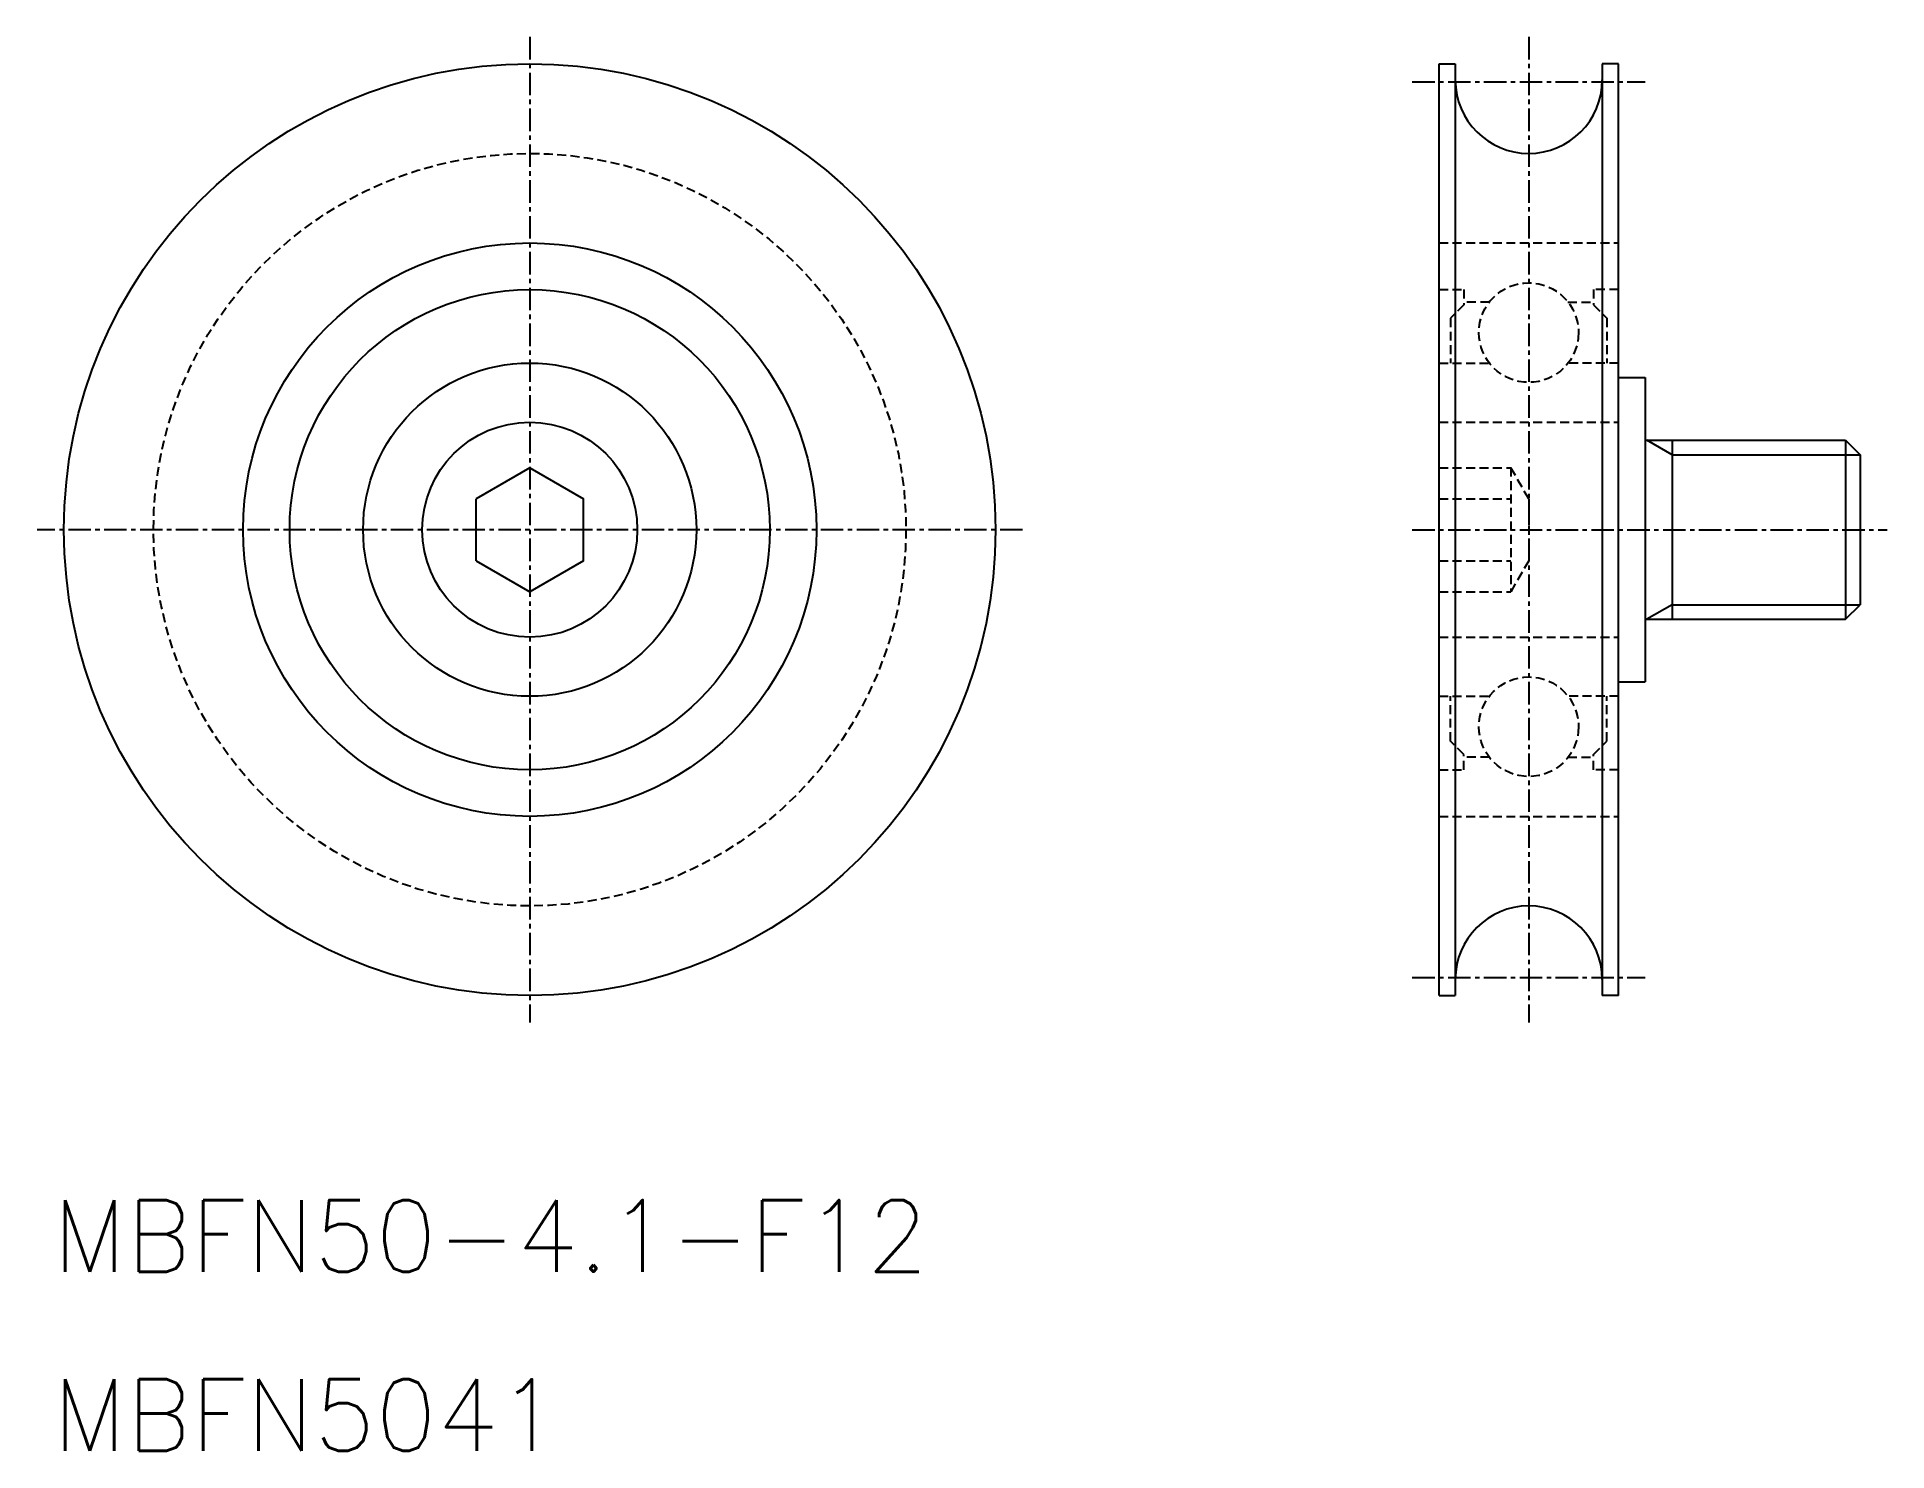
# Model space of a CAD drawing. Extents: x 2 to 105, y -4 to 75.
import ezdxf

# ---------------------------------------------------------------- set-up
doc = ezdxf.new("R2010")
doc.units = 0
doc.linetypes.add('CENTER', pattern=[2, 1.25, -0.25, 0.25, -0.25])
doc.linetypes.add('DASHED', pattern=[0.75, 0.5, -0.25])
doc.layers.get('0').update_dxf_attribs({"linetype": 'CONTINUOUS'})
doc.layers.add('CENTER', color=1, linetype='CENTER')
doc.styles.add('MISUMI', font='txt.shx')

msp = doc.modelspace()

# ---------------------------------------------------------------- linework, layer by layer
at = {"color": 7, "linetype": 'CONTINUOUS'}
for p, q in [((79.88, 73.67), (80.78, 73.67)), ((79.88, 21.67), (79.88, 73.67)), ((80.78, 73.67), (80.78, 21.67)), ((89.88, 73.67), (88.98, 73.67)), ((88.98, 73.67), (88.98, 21.67)), ((89.88, 21.67), (89.88, 73.67)), ((89.88, 56.17), (91.38, 56.17)), ((91.38, 56.17), (91.38, 39.17)), ((91.38, 52.67), (102.56, 52.67)), ((92.88, 52.67), (92.88, 42.67)), ((102.56, 52.67), (102.56, 42.67)), ((102.56, 52.67), (103.38, 51.85)), ((103.38, 51.85), (103.38, 43.48)), ((29.12, 51.13), (26.12, 49.39)), ((29.12, 51.13), (32.12, 49.39)), ((26.12, 45.94), (26.12, 49.39)), ((32.12, 45.94), (32.12, 49.39)), ((26.12, 45.94), (29.12, 44.21)), ((32.12, 45.94), (29.12, 44.21)), ((102.56, 42.67), (103.38, 43.48)), ((91.38, 42.67), (102.56, 42.67)), ((89.88, 39.17), (91.38, 39.17)), ((79.88, 21.67), (80.78, 21.67)), ((89.88, 21.67), (88.98, 21.67))]:
    msp.add_line(p, q, dxfattribs=at)
at = {"color": 3, "linetype": 'DASHED'}
for p, q in [((79.88, 63.67), (89.88, 63.67)), ((79.88, 61.07), (81.26, 61.07)), ((81.26, 61.07), (81.26, 60.22)), ((88.49, 61.07), (88.49, 60.22)), ((89.88, 61.07), (88.49, 61.07)), ((81.26, 60.22), (80.51, 59.47)), ((82.68, 60.37), (81.26, 60.37)), ((87.07, 60.37), (88.49, 60.37)), ((88.49, 60.22), (89.24, 59.47)), ((80.51, 59.47), (80.51, 56.97)), ((89.24, 59.47), (89.24, 56.97)), ((79.88, 56.97), (82.68, 56.97)), ((89.88, 56.97), (87.07, 56.97)), ((79.88, 53.67), (89.88, 53.67)), ((79.88, 51.13), (83.88, 51.13)), ((84.88, 49.39), (83.88, 51.13)), ((83.88, 51.13), (83.88, 44.21)), ((79.88, 49.39), (83.88, 49.39)), ((84.88, 49.39), (84.88, 45.94)), ((79.88, 45.94), (83.88, 45.94)), ((84.88, 45.94), (83.88, 44.21)), ((79.88, 44.21), (83.88, 44.21)), ((79.88, 41.67), (89.88, 41.67)), ((79.88, 38.37), (82.68, 38.37)), ((80.51, 35.87), (80.51, 38.37)), ((89.88, 38.37), (87.07, 38.37)), ((89.24, 35.87), (89.24, 38.37)), ((81.26, 35.12), (80.51, 35.87)), ((81.26, 34.27), (81.26, 35.12)), ((88.49, 35.12), (89.24, 35.87)), ((88.49, 34.27), (88.49, 35.12)), ((79.88, 34.27), (81.26, 34.27)), ((82.68, 34.97), (81.26, 34.97)), ((87.07, 34.97), (88.49, 34.97)), ((89.88, 34.27), (88.49, 34.27)), ((79.88, 31.67), (89.88, 31.67))]:
    msp.add_line(p, q, dxfattribs=at)
at = {"color": 3, "linetype": 'CONTINUOUS'}
for p, q in [((92.88, 51.85), (91.47, 52.67)), ((92.88, 51.85), (103.38, 51.85)), ((92.88, 43.48), (91.47, 42.67)), ((92.88, 43.48), (103.38, 43.48))]:
    msp.add_line(p, q, dxfattribs=at)
at = {"color": 7, "linetype": 'CONTINUOUS'}
for radius in [26, 16, 13.4, 9.3, 6]:
    msp.add_circle((29.12, 47.67), radius, dxfattribs=at)
at = {"color": 3, "linetype": 'DASHED'}
for centre, radius in [((29.12, 47.67), 21), ((84.88, 58.67), 2.78), ((84.88, 58.67), 2.78), ((84.88, 36.67), 2.78), ((84.88, 36.67), 2.78)]:
    msp.add_circle(centre, radius, dxfattribs=at)
at = {"color": 7, "linetype": 'CONTINUOUS'}
for centre, start, end in [((84.88, 72.77), 180, 0), ((84.88, 22.57), 0, 180)]:
    msp.add_arc(centre, 4.1, start, end, dxfattribs=at)
at = {"layer": 'CENTER', "color": 1, "linetype": 'CENTER'}
for p, q in [((29.12, 75.17), (29.12, 20.17)), ((84.88, 75.17), (84.88, 20.17)), ((78.38, 72.67), (91.38, 72.67)), ((56.62, 47.67), (1.62, 47.67)), ((78.38, 47.67), (104.88, 47.67)), ((78.38, 22.67), (91.38, 22.67))]:
    msp.add_line(p, q, dxfattribs=at)

# ---------------------------------------------------------------- texts
at = {"color": 7, "linetype": 'CONTINUOUS', "style": 'MISUMI'}
for s, p in [('MBFN50-4.1-F12', (2.5, 6.25)), ('MBFN5041', (2.5, -3.75))]:
    msp.add_text(s, height=4, dxfattribs=at).set_placement(p)

doc.saveas('drawing.dxf')
